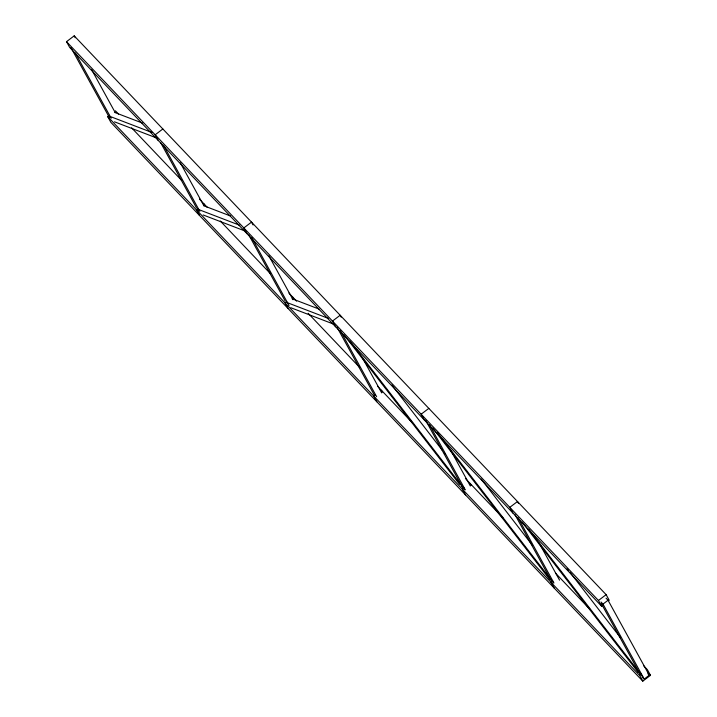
<?xml version="1.0" encoding="UTF-8"?>
<svg xmlns="http://www.w3.org/2000/svg" width="717" height="717" viewBox="0 0 717 717"><rect width="100%" height="100%" fill="white"/><g stroke="black" fill="none" stroke-linecap="round" stroke-linejoin="round"><path stroke-width="1.08" d="M642.378 677.762L642.728 676.857L528.572 529.092M603.293 604.879L601.59 606.179L69.639 47.358L66.511 41.667L74.201 35.85L606.143 594.662L609.271 600.362M643.508 665.591L647.361 669.642L650.489 675.333L642.799 681.15L110.857 122.338L107.729 116.638L109.432 115.347M162.849 128.979L155.168 134.796L158.296 140.496M198.089 208.477L196.386 209.767L199.514 215.467M286.755 301.624L285.043 302.915L288.18 308.606M375.403 394.753L373.7 396.044L376.828 401.744M428.82 408.394L421.139 414.202L424.267 419.902M464.06 487.883L462.357 489.182L465.485 494.873M552.726 581.03L551.014 582.321L554.151 588.021M601.59 606.179L598.453 600.479L606.143 594.662M608.052 600.254L649.27 675.226L644.216 679.053L602.997 604.081L608.052 600.254L606.062 598.157M642.799 681.15L639.672 675.45L641.383 674.159M114.872 112.515L142.719 123.172M152.103 132.528L108.787 115.948L110.006 117.642M114.496 121.827L155.741 137.619M292.195 298.792L319.002 309.054M286.101 302.215L328.386 318.402M290.779 307.71L334.086 324.29M203.529 205.654L230.345 215.916M239.729 225.272L197.444 209.077L198.654 210.78M203.144 214.966L244.407 230.757M600.998 601.984L602.997 604.081M66.511 41.667L598.453 600.479M115.41 110.821L118.502 114.066M131.605 127.832L181.715 180.469M199.443 199.102L207.15 207.195M220.262 220.97L270.372 273.607M288.879 293.047L296.587 301.149M308.149 313.293L359.8 367.552M377.527 386.185L412.992 423.433M465.414 478.508L503.191 518.194M555.621 573.268L590.306 609.71M648.177 672.904L650.489 675.333M647.944 673.828L649.27 675.226M642.217 676.956L644.216 679.053M107.729 116.638L639.672 675.45M567.12 568.626L568.491 570.4M569.863 572.166L620.438 637.637M522.075 522.039L638.282 672.447M481.197 479.028L532.471 545.386M437.182 432.414L553.39 582.84M432.727 428.013L549.625 579.318M391.858 385.011L442.443 450.482M443.805 452.248L445.176 454.022M349.887 341.05L464.724 489.693M344.079 334.875L459.597 484.405M601.276 603.508L640.353 674.589M518.525 503.433L517.486 501.533L509.796 507.34L512.933 513.04M539.202 543.145L559.547 580.152M518.086 517.764L553.954 583.002M514.761 514.268L551.696 581.451M470.038 483.366L471.087 485.266M451.083 450.984L470.352 486.036M429.429 424.616L465.288 489.854M425.566 420.153L463.039 488.313M341.211 317.156L340.172 315.256L332.482 321.073L335.61 326.764M381.39 390.236L382.43 392.136M362.426 357.846L381.695 392.898M340.234 330.51L376.64 396.725M336.909 327.024L374.382 395.184M253.083 224.977L251.515 222.127L243.825 227.934L246.962 233.634M292.733 297.098L293.773 298.998M268.947 255.951L293.038 299.769M251.577 237.381L289.05 305.541M248.79 234.862L285.196 301.068M204.067 203.96L205.116 205.86M180.29 162.813L203.843 205.654M163.458 145.21L199.855 211.425M160.662 142.692L196.53 207.93M74.201 35.85L75.24 37.75M91.633 69.674L115.186 112.524M75.339 53.049L111.198 118.296M70.938 47.609L108.948 116.746"/></g></svg>
